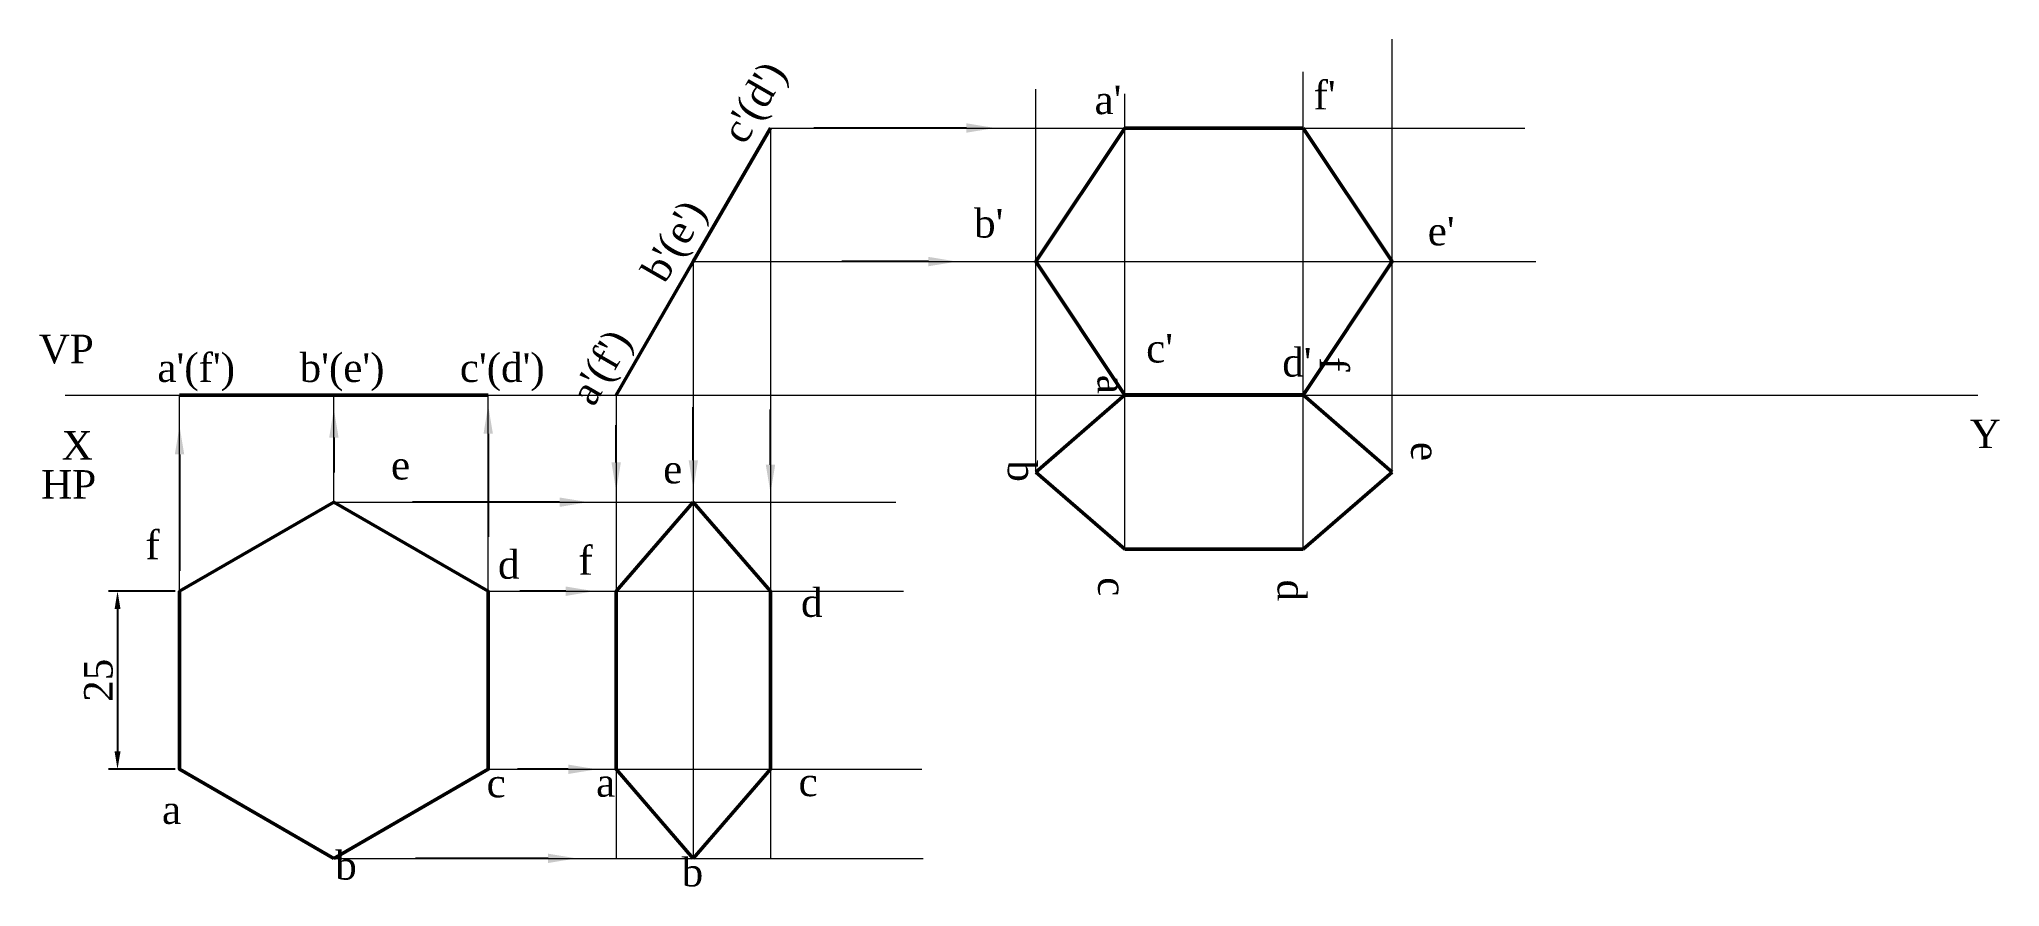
# Paper-space layout 'Layout19' of a CAD drawing. Header units: millimetres. Extents: x 7 to 282, y 22 to 141.
import ezdxf
from ezdxf import colors
from ezdxf.entities.mleader import LeaderData, LeaderLine
from ezdxf.math import Vec2, Vec3

# ---------------------------------------------------------------- set-up
doc = ezdxf.new("R2010")
doc.units = ezdxf.units.MM
for name, color, linetype, lineweight in [('PROJECTION_LINE', 250, 'Continuous', 5), ('VISIBLE_LINE', 170, 'Continuous', 50), ('XY LINE', 1, 'Continuous', 15)]:
    doc.layers.add(name, color=color, linetype=linetype, lineweight=lineweight)
doc.styles.get("Standard").update_dxf_attribs({"font": 'times.ttf', "height": 4})
doc.dimstyles.new('ISO-25', dxfattribs={"dimtxt": 4, "dimasz": 2.5, "dimexe": 1.25, "dimexo": 0.625, "dimtad": 1, "dimtoh": 1, "dimtxsty": 'Standard', "dimcen": 2.5, "dimadec": 0, "dimazin": 0, "dimtfac": 1, "dimtmove": 0, "dimatfit": 3, "dimfxl": 1, "dimarcsym": 0})

# ---------------------------------------------------------------- blocks, each defined once
blk = doc.blocks.new('*D112')
at = {"layer": 'Defpoints', "color": 0, "transparency": 16777216}
for p in [(26.76, 63.84), (18.06, 38.84), (26.76, 38.84)]:
    blk.add_point(p, dxfattribs=at)
at = {"layer": 'PROJECTION_LINE', "color": 0, "lineweight": -2, "transparency": 16777216}
for p, q in [((26.14, 63.84), (16.81, 63.84)), ((18.06, 61.34), (18.06, 41.34)), ((26.14, 38.84), (16.81, 38.84))]:
    blk.add_line(p, q, dxfattribs=at)
at = {"layer": 'PROJECTION_LINE', "color": 0, "transparency": 16777216}
for points in [[(17.65, 61.34), (18.48, 61.34), (18.06, 63.84)], [(17.65, 41.34), (18.48, 41.34), (18.06, 38.84)]]:
    blk.add_solid(points, dxfattribs=at)
at = {"layer": 'PROJECTION_LINE', "color": 0, "transparency": 16777216, "insert": (15.4, 51.34), "char_height": 4, "attachment_point": 5, "rotation": 90}
blk.add_mtext('25', dxfattribs=at)

psp = doc.layouts.new('Layout19')

# ---------------------------------------------------------------- linework, layer by layer
at = {"layer": 'PROJECTION_LINE'}
for p, q in [((196.891, 80.571), (196.891, 141.333)), ((184.391, 69.746), (184.391, 136.729)), ((146.891, 80.571), (146.891, 134.317)), ((159.391, 69.746), (159.391, 133.659)), ((109.662, 128.864), (109.662, 26.339)), ((109.662, 128.864), (215.469, 128.864)), ((98.837, 110.114), (98.837, 26.339)), ((98.837, 110.114), (217.005, 110.114)), ((26.761, 63.839), (26.761, 91.364)), ((48.411, 76.339), (48.411, 91.364)), ((70.062, 63.839), (70.062, 91.364)), ((88.012, 91.364), (88.012, 26.339)), ((48.411, 76.339), (127.245, 76.339)), ((70.062, 63.839), (128.311, 63.839)), ((70.062, 38.839), (130.869, 38.839)), ((48.411, 26.339), (131.082, 26.339))]:
    psp.add_line(p, q, dxfattribs=at)
at = {"layer": 'VISIBLE_LINE'}
for p, q in [((98.837, 110.114), (109.662, 128.864)), ((159.391, 128.864), (146.891, 110.114)), ((184.391, 128.864), (159.391, 128.864)), ((196.891, 110.114), (184.391, 128.864)), ((88.012, 91.364), (98.837, 110.114)), ((146.891, 110.114), (159.353, 91.364)), ((184.391, 91.364), (196.891, 110.114)), ((26.761, 91.364), (48.411, 91.364)), ((48.411, 91.364), (70.062, 91.364)), ((159.391, 91.396), (146.891, 80.571)), ((159.353, 91.364), (184.391, 91.364)), ((184.391, 91.396), (159.391, 91.396)), ((196.891, 80.571), (184.391, 91.396)), ((146.891, 80.571), (159.391, 69.746)), ((184.391, 69.746), (196.891, 80.571)), ((98.837, 76.339), (88.012, 63.839)), ((109.662, 63.839), (98.837, 76.339)), ((159.391, 69.746), (184.391, 69.746)), ((88.012, 63.839), (88.012, 38.839)), ((109.662, 38.839), (109.662, 63.839)), ((88.012, 38.839), (98.837, 26.339)), ((98.837, 26.339), (109.662, 38.839))]:
    psp.add_line(p, q, dxfattribs=at)
psp.add_lwpolyline([(48.411, 26.339), (70.062, 38.839), (70.062, 63.839), (48.411, 76.339), (26.761, 63.839), (26.761, 38.839)], close=True, dxfattribs=at)
at = {"layer": 'XY LINE'}
psp.add_line((10.705, 91.364), (279.009, 91.364), dxfattribs=at)

# ---------------------------------------------------------------- texts
at = {"layer": 'PROJECTION_LINE'}
for s, p in [('f', (186.704, 96.695)), ('a', (155.54, 94.212)), ('e', (199.535, 84.8)), ('b', (142.955, 82.209)), ('c', (155.624, 65.809)), ('d', (180.793, 65.471))]:
    psp.add_text(s, height=4, rotation=270, dxfattribs=at).set_placement(p)
for s, p in [('e', (56.424, 79.526)), ('e', (94.608, 78.983)), ('f', (21.976, 68.335)), ('d', (71.428, 65.59)), ('f', (82.713, 66.153)), ('d', (113.937, 60.241)), ('c', (69.84, 34.911)), ('a', (85.196, 34.988)), ('c', (113.599, 35.073)), ('a', (24.301, 31.173)), ('b', (48.604, 23.361)), ('b', (97.199, 22.404))]:
    psp.add_text(s, height=4, dxfattribs=at).set_placement(p)
at = {"layer": 'VISIBLE_LINE'}
psp.add_text("a'(f')      b'(e')       c'(d')", height=4, rotation=60, dxfattribs=at).set_placement((84.853, 89.598))
for s, p in [("a'", (155.119, 130.809)), ("f'", (185.843, 131.466)), ("b'", (138.221, 113.487)), ("e'", (201.863, 112.391)), ("c'", (162.361, 95.946)), ("a'(f')      b'(e')       c'(d')", (23.652, 93.217)), ("d'", (181.454, 93.973))]:
    psp.add_text(s, height=4, dxfattribs=at).set_placement(p)
at = {"layer": 'XY LINE'}
for s, p in [('VP', (7.008, 95.852)), ('X', (10.22, 82.313)), ('Y', (277.9, 83.925)), ('HP', (7.344, 76.837))]:
    psp.add_text(s, height=4, dxfattribs=at).set_placement(p)

# ---------------------------------------------------------------- dimensions: what is measured, and where the dimension line sits
at = {"layer": 'PROJECTION_LINE'}
dim = psp.add_linear_dim(base=(18.062, 38.839), p1=(26.761, 63.839), p2=(26.761, 38.839), angle=90, dimstyle='ISO-25', dxfattribs=at)
dim.commit()
dim.dimension.update_dxf_attribs({"geometry": '*D112', "text_midpoint": (15.402, 51.339)})

# ---------------------------------------------------------------- leaders
ml = psp.add_multileader_mtext('Standard', dxfattribs=at)
ml.set_content('')
ml.set_leader_properties()
ml.build(insert=Vec2(0, 0))
ml.multileader.update_dxf_attribs({"has_dogleg": 0})
ctx = ml.context
ctx.base_point, ctx.plane_origin = Vec3(131.755, 129.19), Vec3(141.156, 128.864)
notes = []
notes.append((ctx, [(0, (1, 1, 0), (123.755, 128.864), (-1, 0), 8, [(0, [(141.156, 128.864)], 0, [])])]))
ctx.mtext, ml.multileader.dxf.content_type = None, 0
ml = psp.add_multileader_mtext('Standard', dxfattribs=at)
ml.set_content('')
ml.set_leader_properties()
ml.build(insert=Vec2(0, 0))
ml.multileader.update_dxf_attribs({"has_dogleg": 0})
ctx = ml.context
ctx.base_point, ctx.plane_origin = Vec3(135.675, 110.643), Vec3(135.825, 110.114)
notes.append((ctx, [(0, (1, 1, 0), (127.675, 110.114), (-1, 0), 8, [(0, [(135.825, 110.114)], 0, [])])]))
ctx.mtext, ml.multileader.dxf.content_type = None, 0
ml = psp.add_multileader_mtext('Standard', dxfattribs=at)
ml.set_content('')
ml.set_leader_properties()
ml.build(insert=Vec2(0, 0))
ml.multileader.update_dxf_attribs({"has_dogleg": 0})
ctx = ml.context
ctx.base_point, ctx.plane_origin = Vec3(64.283, 80.503), Vec3(48.411, 89.411)
notes.append((ctx, [(0, (1, 1, 0), (56.411, 80.503), (-1, 0), 8, [(0, [(48.411, 89.411)], 0, [])])]))
ctx.mtext, ml.multileader.dxf.content_type = None, 0
ml = psp.add_multileader_mtext('Standard', dxfattribs=at)
ml.set_content('')
ml.set_leader_properties()
ml.build(insert=Vec2(0, 0))
ml.multileader.update_dxf_attribs({"has_dogleg": 0})
ctx = ml.context
ctx.base_point, ctx.plane_origin = Vec3(70.09, 71.477), Vec3(70.062, 89.942)
notes.append((ctx, [(0, (1, 1, 0), (62.062, 71.477), (1, 0), 8, [(0, [(70.062, 89.942)], 0, [])])]))
ctx.mtext, ml.multileader.dxf.content_type = None, 0
ml = psp.add_multileader_mtext('Standard', dxfattribs=at)
ml.set_content('')
ml.set_leader_properties()
ml.build(insert=Vec2(0, 0))
ml.multileader.update_dxf_attribs({"has_dogleg": 0})
ctx = ml.context
ctx.base_point, ctx.plane_origin = Vec3(98.723, 89.666), Vec3(98.837, 78.231)
notes.append((ctx, [(0, (1, 1, 0), (90.837, 89.666), (1, 0), 8, [(0, [(98.837, 78.231)], 0, [])])]))
ctx.mtext, ml.multileader.dxf.content_type = None, 0
ml = psp.add_multileader_mtext('Standard', dxfattribs=at)
ml.set_content('')
ml.set_leader_properties()
ml.build(insert=Vec2(0, 0))
ml.multileader.update_dxf_attribs({"has_dogleg": 0})
ctx = ml.context
ctx.base_point, ctx.plane_origin = Vec3(125.555, 88.879), Vec3(109.662, 77.602)
notes.append((ctx, [(0, (1, 1, 0), (117.662, 89.352), (-1, 0), 8, [(0, [(109.662, 77.602)], 0, [])])]))
ctx.mtext, ml.multileader.dxf.content_type = None, 0
ml = psp.add_multileader_mtext('Standard', dxfattribs=at)
ml.set_content('')
ml.set_leader_properties()
ml.build(insert=Vec2(0, 0))
ml.multileader.update_dxf_attribs({"has_dogleg": 0})
ctx = ml.context
ctx.base_point, ctx.plane_origin = Vec3(43.181, 66.724), Vec3(26.761, 87.045)
notes.append((ctx, [(0, (1, 1, 0), (34.761, 66.724), (-1, 0), 8, [(0, [(26.761, 87.045)], 0, [])])]))
ctx.mtext, ml.multileader.dxf.content_type = None, 0
ml = psp.add_multileader_mtext('Standard', dxfattribs=at)
ml.set_content('')
ml.set_leader_properties()
ml.build(insert=Vec2(0, 0))
ml.multileader.update_dxf_attribs({"has_dogleg": 0})
ctx = ml.context
ctx.base_point, ctx.plane_origin = Vec3(104.048, 87.16), Vec3(88.012, 77.918)
notes.append((ctx, [(0, (1, 1, 0), (96.012, 87.16), (-1, 0), 8, [(0, [(88.012, 77.918)], 0, [])])]))
ctx.mtext, ml.multileader.dxf.content_type = None, 0
ml = psp.add_multileader_mtext('Standard', dxfattribs=at)
ml.set_content('')
ml.set_leader_properties()
ml.build(insert=Vec2(0, 0))
ml.multileader.update_dxf_attribs({"has_dogleg": 0})
ctx = ml.context
ctx.base_point, ctx.plane_origin = Vec3(75.443, 76.294), Vec3(84.085, 76.339)
notes.append((ctx, [(0, (1, 1, 0), (67.443, 76.339), (-1, 0), 8, [(0, [(84.085, 76.339)], 0, [])])]))
ctx.mtext, ml.multileader.dxf.content_type = None, 0
ml = psp.add_multileader_mtext('Standard', dxfattribs=at)
ml.set_content('')
ml.set_leader_properties()
ml.build(insert=Vec2(0, 0))
ml.multileader.update_dxf_attribs({"has_dogleg": 0})
ctx = ml.context
ctx.base_point, ctx.plane_origin = Vec3(90.518, 63.857), Vec3(84.949, 63.839)
notes.append((ctx, [(0, (1, 1, 0), (82.518, 63.839), (-1, 0), 8, [(0, [(84.949, 63.839)], 0, [])])]))
ctx.mtext, ml.multileader.dxf.content_type = None, 0
ml = psp.add_multileader_mtext('Standard', dxfattribs=at)
ml.set_content('')
ml.set_leader_properties()
ml.build(insert=Vec2(0, 0))
ml.multileader.update_dxf_attribs({"has_dogleg": 0})
ctx = ml.context
ctx.base_point, ctx.plane_origin = Vec3(90.187, 38.938), Vec3(85.298, 38.839)
notes.append((ctx, [(0, (1, 1, 0), (82.187, 38.839), (-1, 0), 8, [(0, [(85.298, 38.839)], 0, [])])]))
ctx.mtext, ml.multileader.dxf.content_type = None, 0
ml = psp.add_multileader_mtext('Standard', dxfattribs=at)
ml.set_content('')
ml.set_leader_properties()
ml.build(insert=Vec2(0, 0))
ml.multileader.update_dxf_attribs({"has_dogleg": 0})
ctx = ml.context
ctx.base_point, ctx.plane_origin = Vec3(75.851, 26.43), Vec3(82.451, 26.339)
notes.append((ctx, [(0, (1, 1, 0), (67.851, 26.339), (-1, 0), 8, [(0, [(82.451, 26.339)], 0, [])])]))
ctx.mtext, ml.multileader.dxf.content_type = None, 0
for ctx, leaders in notes:
    for number, flags, end, landing, length, lines in leaders:
        leader = LeaderData()
        leader.index, (leader.has_last_leader_line, leader.has_dogleg_vector, leader.attachment_direction) = number, flags
        leader.last_leader_point, leader.dogleg_vector, leader.dogleg_length = Vec3(end), Vec3(landing), length
        for number, points, colour, breaks in lines:
            line = LeaderLine()
            line.index, line.vertices, line.color, line.breaks = number, Vec3.list(points), colors.encode_raw_color(colour), breaks
            leader.lines.append(line)
        ctx.leaders.append(leader)

doc.saveas('drawing.dxf')
